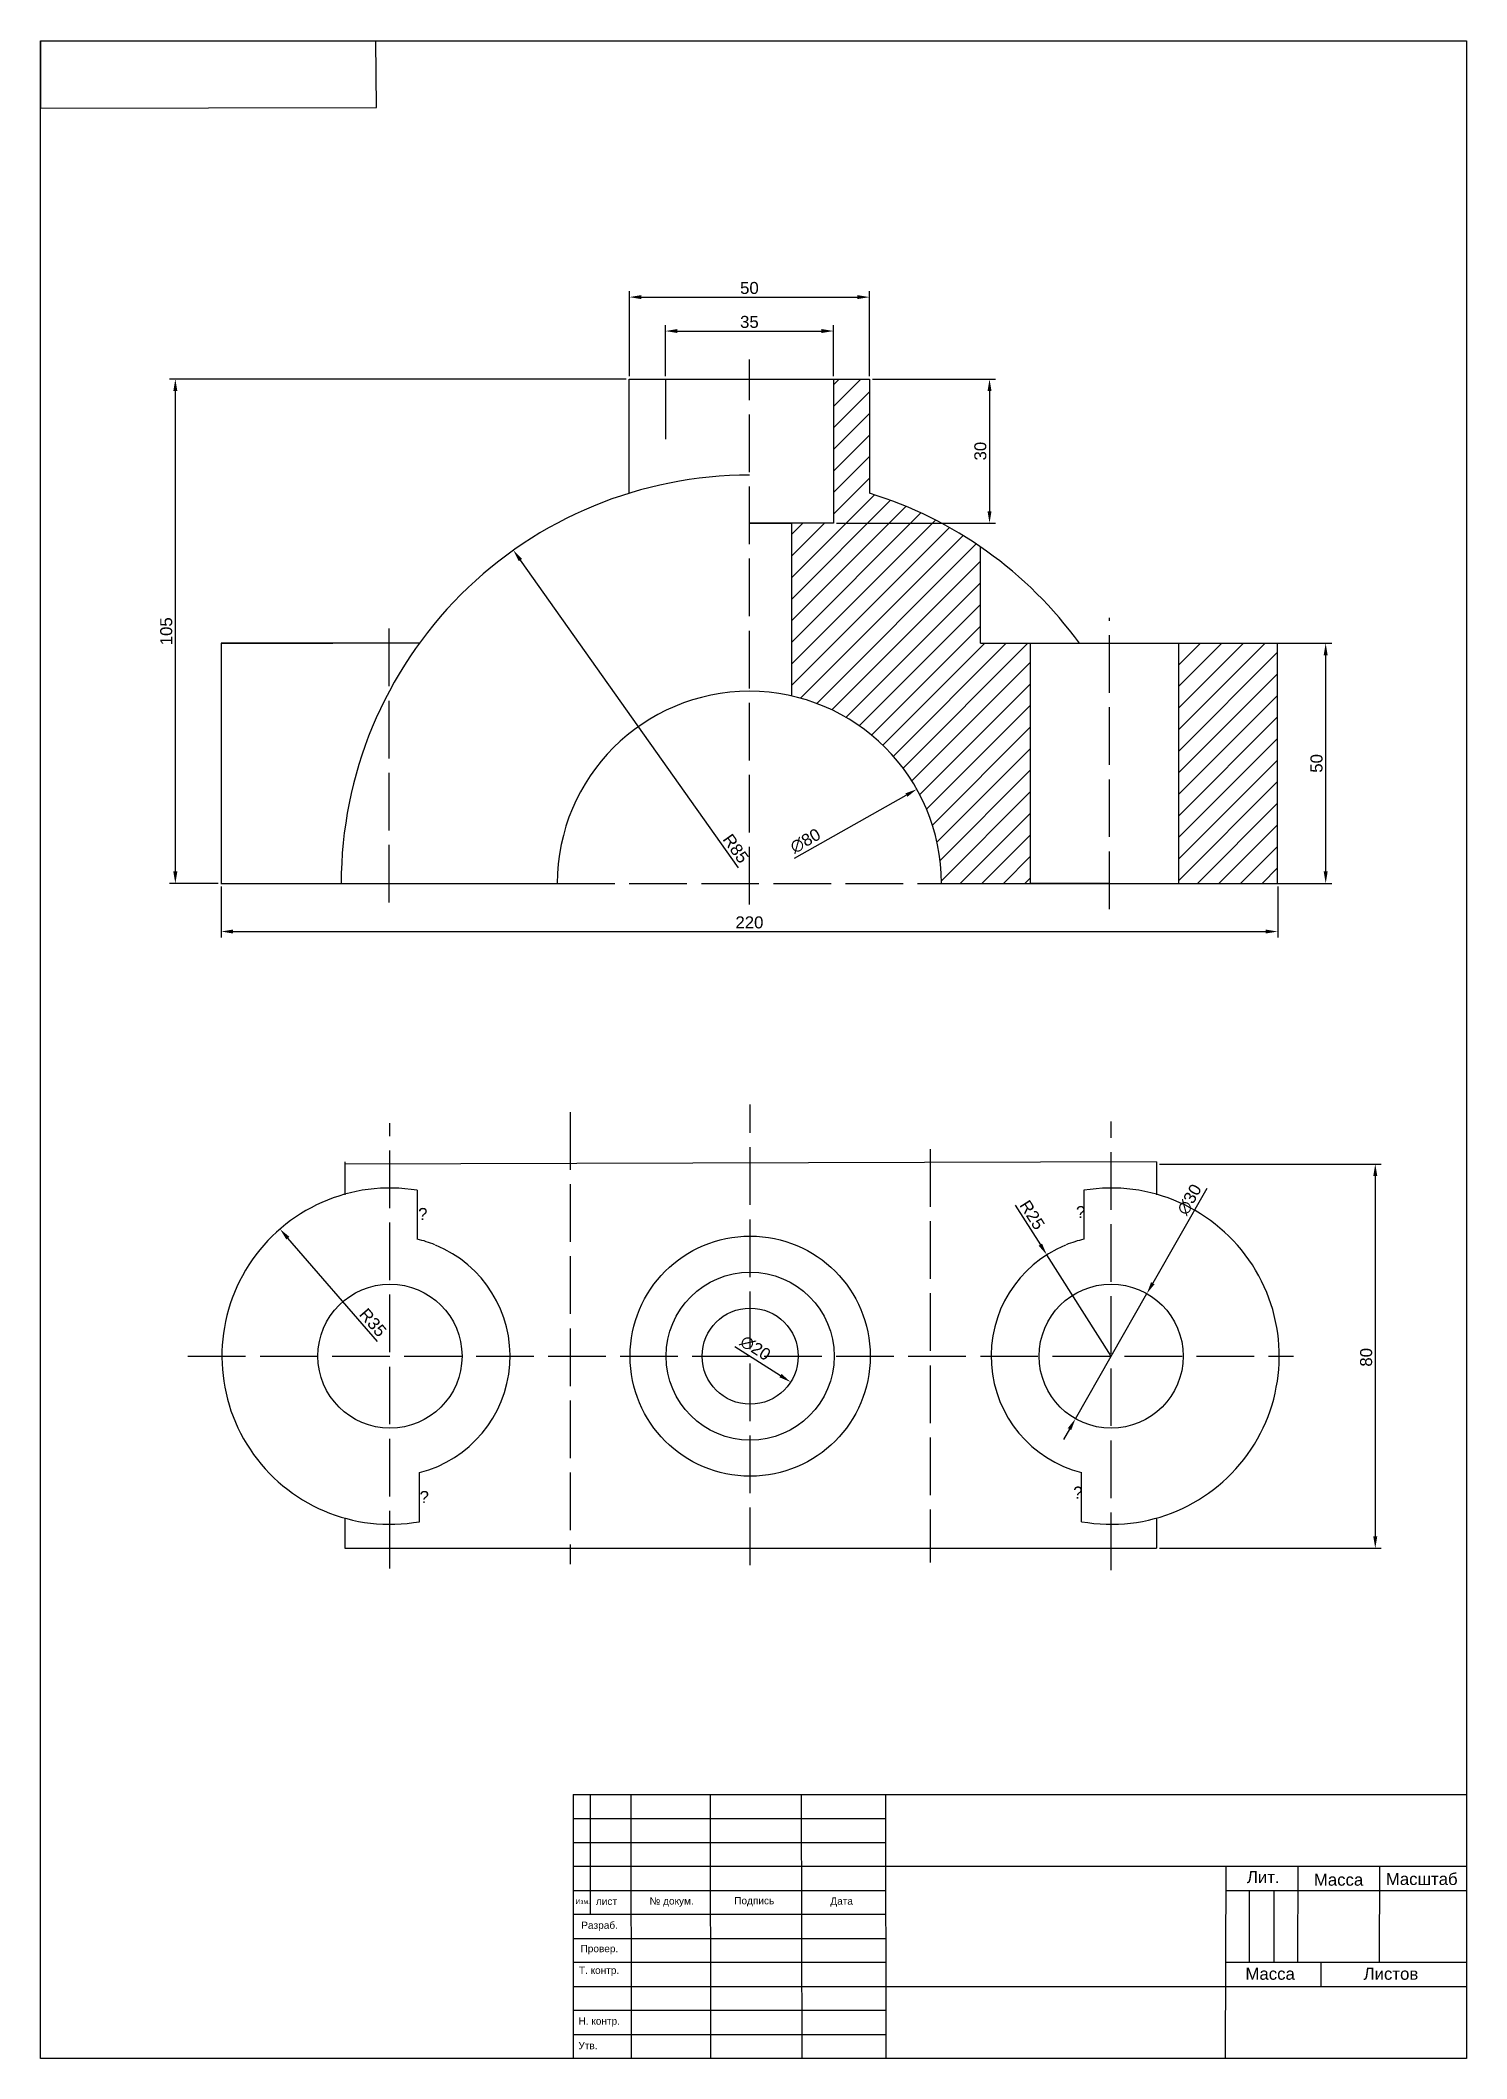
# Model space of a CAD drawing. Header units: millimetres. Extents: x 18307 to 36148, y 11017 to 22226.
# Drawn here: x 18306.7 to 18603.7, y 11016.7 to 11436.9 of the extents above; entities outside this region: 1.
import ezdxf

# ---------------------------------------------------------------- set-up
doc = ezdxf.new("R2010")
doc.units = ezdxf.units.MM
doc.linetypes.add('ACAD_ISO02W100', pattern=[15, 12, -3])
doc.layers.get('0').update_dxf_attribs({"linetype": 'ACAD_ISO02W100'})
doc.styles.add('ISO Proportional', font='isocp.shx')
doc.styles.get("Standard").update_dxf_attribs({"font": 'arial.ttf'})
doc.dimstyles.new('ISO-25', dxfattribs={"dimtxt": 2.5, "dimasz": 2.5, "dimexe": 1.25, "dimexo": 0.625, "dimtad": 1, "dimtxsty": 'Standard', "dimcen": 2.5, "dimadec": 0, "dimazin": 0, "dimtfac": 1, "dimtmove": 0, "dimatfit": 3, "dimfxl": 1, "dimarcsym": 0})
pattern_1 = [(45, (305.792, 100.459), (-2.24506403, 2.24506403), [])]

# ---------------------------------------------------------------- blocks, each defined once
blk = doc.blocks.new('*D1')
at = {"color": 0, "linetype": 'ByBlock', "lineweight": -2, "transparency": 16777216}
for p, q in [((18428.71, 11366.36), (18333.55, 11366.36)), ((18334.8, 11263.86), (18334.8, 11363.86)), ((18343.71, 11261.36), (18333.55, 11261.36))]:
    blk.add_line(p, q, dxfattribs=at)
at = {"color": 0, "linetype": 'ByBlock', "transparency": 16777216}
for points in [[(18334.38, 11363.86), (18335.22, 11363.86), (18334.8, 11366.36)], [(18334.38, 11263.86), (18335.22, 11263.86), (18334.8, 11261.36)]]:
    blk.add_solid(points, dxfattribs=at)
at = {"layer": 'Defpoints', "color": 0, "linetype": 'ByBlock', "transparency": 16777216}
for p in [(18334.8, 11366.36), (18429.34, 11366.36), (18344.34, 11261.36)]:
    blk.add_point(p, dxfattribs=at)
at = {"color": 0, "linetype": 'ByBlock', "transparency": 16777216, "insert": (18332.91, 11313.86), "char_height": 2.5, "attachment_point": 5, "rotation": 90}
blk.add_mtext('105', dxfattribs=at)
blk = doc.blocks.new('*D2')
at = {"color": 0, "linetype": 'ByBlock', "lineweight": -2, "transparency": 16777216}
for p, q in [((18479.96, 11366.36), (18505.59, 11366.36)), ((18504.34, 11363.86), (18504.34, 11338.86)), ((18472.46, 11336.36), (18505.59, 11336.36))]:
    blk.add_line(p, q, dxfattribs=at)
at = {"color": 0, "linetype": 'ByBlock', "transparency": 16777216}
for points in [[(18503.92, 11363.86), (18504.75, 11363.86), (18504.34, 11366.36)], [(18503.92, 11338.86), (18504.75, 11338.86), (18504.34, 11336.36)]]:
    blk.add_solid(points, dxfattribs=at)
at = {"layer": 'Defpoints', "color": 0, "linetype": 'ByBlock', "transparency": 16777216}
for p in [(18479.34, 11366.36), (18471.84, 11336.36), (18504.34, 11336.36)]:
    blk.add_point(p, dxfattribs=at)
at = {"color": 0, "linetype": 'ByBlock', "transparency": 16777216, "insert": (18502.44, 11351.36), "char_height": 2.5, "attachment_point": 5, "rotation": 90}
blk.add_mtext('30', dxfattribs=at)
blk = doc.blocks.new('*D3')
at = {"color": 0, "linetype": 'ByBlock', "lineweight": -2, "transparency": 16777216}
for p, q in [((18562.17, 11311.36), (18575.59, 11311.36)), ((18574.34, 11263.86), (18574.34, 11308.86)), ((18562.15, 11261.36), (18575.59, 11261.36))]:
    blk.add_line(p, q, dxfattribs=at)
at = {"color": 0, "linetype": 'ByBlock', "transparency": 16777216}
for points in [[(18573.92, 11308.86), (18574.75, 11308.86), (18574.34, 11311.36)], [(18573.92, 11263.86), (18574.75, 11263.86), (18574.34, 11261.36)]]:
    blk.add_solid(points, dxfattribs=at)
at = {"layer": 'Defpoints', "color": 0, "linetype": 'ByBlock', "transparency": 16777216}
for p in [(18561.55, 11311.36), (18574.34, 11311.36), (18561.52, 11261.36)]:
    blk.add_point(p, dxfattribs=at)
at = {"color": 0, "linetype": 'ByBlock', "transparency": 16777216, "insert": (18572.44, 11286.36), "char_height": 2.5, "attachment_point": 5, "rotation": 90}
blk.add_mtext('50', dxfattribs=at)
blk = doc.blocks.new('*D4')
at = {"color": 0, "linetype": 'ByBlock', "lineweight": -2, "transparency": 16777216}
blk.add_line((18463.7, 11266.64), (18487.01, 11279.76), dxfattribs=at)
at = {"color": 0, "linetype": 'ByBlock', "transparency": 16777216}
blk.add_solid([(18486.81, 11280.12), (18487.22, 11279.4), (18489.19, 11280.99)], dxfattribs=at)
at = {"layer": 'Defpoints', "color": 0, "linetype": 'ByBlock', "transparency": 16777216}
for p in [(18489.19, 11280.99), (18419.48, 11241.74)]:
    blk.add_point(p, dxfattribs=at)
at = {"color": 0, "linetype": 'ByBlock', "transparency": 16777216, "insert": (18466, 11270.23), "char_height": 2.5, "attachment_point": 5, "rotation": 29.3802}
blk.add_mtext('∅80', dxfattribs=at)
blk = doc.blocks.new('*D5')
at = {"color": 0, "linetype": 'ByBlock', "lineweight": -2, "transparency": 16777216}
for p, q in [((18344.34, 11260.74), (18344.34, 11250.11)), ((18564.34, 11260.74), (18564.34, 11250.11)), ((18346.84, 11251.36), (18561.84, 11251.36))]:
    blk.add_line(p, q, dxfattribs=at)
at = {"color": 0, "linetype": 'ByBlock', "transparency": 16777216}
for points in [[(18346.84, 11251.78), (18346.84, 11250.95), (18344.34, 11251.36)], [(18561.84, 11251.78), (18561.84, 11250.95), (18564.34, 11251.36)]]:
    blk.add_solid(points, dxfattribs=at)
at = {"layer": 'Defpoints', "color": 0, "linetype": 'ByBlock', "transparency": 16777216}
for p in [(18344.34, 11261.36), (18564.34, 11261.36), (18564.34, 11251.36)]:
    blk.add_point(p, dxfattribs=at)
at = {"color": 0, "linetype": 'ByBlock', "transparency": 16777216, "insert": (18454.34, 11253.25), "char_height": 2.5, "attachment_point": 5}
blk.add_mtext('220', dxfattribs=at)
blk = doc.blocks.new('*D6')
at = {"color": 0, "linetype": 'ByBlock', "lineweight": -2, "transparency": 16777216}
blk.add_line((18452.05, 11264.59), (18406.64, 11328.68), dxfattribs=at)
at = {"color": 0, "linetype": 'ByBlock', "transparency": 16777216}
blk.add_solid([(18406.98, 11328.92), (18406.3, 11328.44), (18405.19, 11330.72)], dxfattribs=at)
at = {"layer": 'Defpoints', "color": 0, "linetype": 'ByBlock', "transparency": 16777216}
for p in [(18405.19, 11330.72), (18454.34, 11261.36)]:
    blk.add_point(p, dxfattribs=at)
at = {"color": 0, "linetype": 'ByBlock', "transparency": 16777216, "insert": (18451.5, 11268.64), "char_height": 2.5, "attachment_point": 5, "rotation": 305.3196}
blk.add_mtext('R85', dxfattribs=at)
blk = doc.blocks.new('*D7')
at = {"color": 0, "linetype": 'ByBlock', "lineweight": -2, "transparency": 16777216}
for p, q in [((18429.34, 11366.99), (18429.34, 11384.67)), ((18431.84, 11383.42), (18476.84, 11383.42)), ((18479.34, 11366.99), (18479.34, 11384.67))]:
    blk.add_line(p, q, dxfattribs=at)
at = {"color": 0, "linetype": 'ByBlock', "transparency": 16777216}
for points in [[(18431.84, 11383.84), (18431.84, 11383.01), (18429.34, 11383.42)], [(18476.84, 11383.84), (18476.84, 11383.01), (18479.34, 11383.42)]]:
    blk.add_solid(points, dxfattribs=at)
at = {"layer": 'Defpoints', "color": 0, "linetype": 'ByBlock', "transparency": 16777216}
for p in [(18479.34, 11383.42), (18429.34, 11366.36), (18479.34, 11366.36)]:
    blk.add_point(p, dxfattribs=at)
at = {"color": 0, "linetype": 'ByBlock', "transparency": 16777216, "insert": (18454.34, 11385.31), "char_height": 2.5, "attachment_point": 5}
blk.add_mtext('50', dxfattribs=at)
blk = doc.blocks.new('*D8')
at = {"color": 0, "linetype": 'ByBlock', "lineweight": -2, "transparency": 16777216}
for p, q in [((18436.84, 11366.99), (18436.84, 11377.61)), ((18471.84, 11366.99), (18471.84, 11377.61)), ((18439.34, 11376.36), (18469.34, 11376.36))]:
    blk.add_line(p, q, dxfattribs=at)
at = {"color": 0, "linetype": 'ByBlock', "transparency": 16777216}
for points in [[(18439.34, 11376.78), (18439.34, 11375.95), (18436.84, 11376.36)], [(18469.34, 11376.78), (18469.34, 11375.95), (18471.84, 11376.36)]]:
    blk.add_solid(points, dxfattribs=at)
at = {"layer": 'Defpoints', "color": 0, "linetype": 'ByBlock', "transparency": 16777216}
for p in [(18471.84, 11376.36), (18436.84, 11366.36), (18471.84, 11366.36)]:
    blk.add_point(p, dxfattribs=at)
at = {"color": 0, "linetype": 'ByBlock', "transparency": 16777216, "insert": (18454.34, 11378.25), "char_height": 2.5, "attachment_point": 5}
blk.add_mtext('35', dxfattribs=at)
blk = doc.blocks.new('*D9')
at = {"color": 0, "linetype": 'ByBlock', "lineweight": -2, "transparency": 16777216}
for p, q in [((18509.69, 11194.41), (18514.92, 11186.18)), ((18529.67, 11162.97), (18516.26, 11184.07))]:
    blk.add_line(p, q, dxfattribs=at)
at = {"color": 0, "linetype": 'ByBlock', "transparency": 16777216}
blk.add_solid([(18515.27, 11186.41), (18514.57, 11185.96), (18516.26, 11184.07)], dxfattribs=at)
at = {"layer": 'Defpoints', "color": 0, "linetype": 'ByBlock', "transparency": 16777216}
for p in [(18516.26, 11184.07), (18529.67, 11162.97)]:
    blk.add_point(p, dxfattribs=at)
at = {"color": 0, "linetype": 'ByBlock', "transparency": 16777216, "insert": (18513.23, 11192.37), "char_height": 2.5, "attachment_point": 5, "rotation": 302.4327}
blk.add_mtext('R25', dxfattribs=at)
blk = doc.blocks.new('*D10')
at = {"color": 0, "linetype": 'ByBlock', "lineweight": -2, "transparency": 16777216}
for p, q in [((18549.58, 11197.85), (18538.34, 11178.17)), ((18522.23, 11149.95), (18537.1, 11176)), ((18520.99, 11147.78), (18519.75, 11145.6))]:
    blk.add_line(p, q, dxfattribs=at)
at = {"color": 0, "linetype": 'ByBlock', "transparency": 16777216}
for points in [[(18537.98, 11178.38), (18538.7, 11177.96), (18537.1, 11176)], [(18520.63, 11147.98), (18521.35, 11147.57), (18522.23, 11149.95)]]:
    blk.add_solid(points, dxfattribs=at)
at = {"layer": 'Defpoints', "color": 0, "linetype": 'ByBlock', "transparency": 16777216}
for p in [(18537.1, 11176), (18522.23, 11149.95)]:
    blk.add_point(p, dxfattribs=at)
at = {"color": 0, "linetype": 'ByBlock', "transparency": 16777216, "insert": (18545.97, 11195.57), "char_height": 2.5, "attachment_point": 5, "rotation": 60.2737}
blk.add_mtext('∅30', dxfattribs=at)
blk = doc.blocks.new('*D11')
at = {"color": 0, "linetype": 'ByBlock', "lineweight": -2, "transparency": 16777216}
blk.add_line((18376.89, 11165.99), (18358.23, 11187.54), dxfattribs=at)
at = {"color": 0, "linetype": 'ByBlock', "transparency": 16777216}
blk.add_solid([(18358.54, 11187.82), (18357.91, 11187.27), (18356.59, 11189.43)], dxfattribs=at)
at = {"layer": 'Defpoints', "color": 0, "linetype": 'ByBlock', "transparency": 16777216}
for p in [(18356.59, 11189.43), (18379.5, 11162.97)]:
    blk.add_point(p, dxfattribs=at)
at = {"color": 0, "linetype": 'ByBlock', "transparency": 16777216, "insert": (18375.95, 11169.97), "char_height": 2.5, "attachment_point": 5, "rotation": 310.8812}
blk.add_mtext('R35', dxfattribs=at)
blk = doc.blocks.new('*D12')
at = {"color": 0, "linetype": 'ByBlock', "lineweight": -2, "transparency": 16777216}
blk.add_line((18451.33, 11165), (18460.82, 11158.93), dxfattribs=at)
at = {"color": 0, "linetype": 'ByBlock', "transparency": 16777216}
blk.add_solid([(18461.04, 11159.28), (18460.59, 11158.58), (18462.92, 11157.58)], dxfattribs=at)
at = {"layer": 'Defpoints', "color": 0, "linetype": 'ByBlock', "transparency": 16777216}
for p in [(18446.07, 11168.36), (18462.92, 11157.58)]:
    blk.add_point(p, dxfattribs=at)
at = {"color": 0, "linetype": 'ByBlock', "transparency": 16777216, "insert": (18455.58, 11164.66), "char_height": 2.5, "attachment_point": 5, "rotation": 327.3933}
blk.add_mtext('∅20', dxfattribs=at)
blk = doc.blocks.new('*D13')
at = {"color": 0, "linetype": 'ByBlock', "lineweight": -2, "transparency": 16777216}
for p, q in [((18539.73, 11202.97), (18585.91, 11202.97)), ((18584.66, 11200.47), (18584.66, 11125.47)), ((18539.73, 11122.97), (18585.91, 11122.97))]:
    blk.add_line(p, q, dxfattribs=at)
at = {"color": 0, "linetype": 'ByBlock', "transparency": 16777216}
for points in [[(18584.25, 11200.47), (18585.08, 11200.47), (18584.66, 11202.97)], [(18584.25, 11125.47), (18585.08, 11125.47), (18584.66, 11122.97)]]:
    blk.add_solid(points, dxfattribs=at)
at = {"layer": 'Defpoints', "color": 0, "linetype": 'ByBlock', "transparency": 16777216}
for p in [(18539.1, 11202.97), (18539.1, 11122.97), (18584.66, 11122.97)]:
    blk.add_point(p, dxfattribs=at)
at = {"color": 0, "linetype": 'ByBlock', "transparency": 16777216, "insert": (18582.77, 11162.73), "char_height": 2.5, "attachment_point": 5, "rotation": 90}
blk.add_mtext('80', dxfattribs=at)

msp = doc.modelspace()

# ---------------------------------------------------------------- hatches: boundary and pattern name
at = {"linetype": 'ByBlock'}
h = msp.add_hatch(dxfattribs=at)
h.set_pattern_fill('ANSI31', color=256)
h.set_pattern_definition(pattern_1)
h.paths.add_polyline_path([(18512.885, 11311.363), (18502.443, 11311.363), (18502.443, 11331.438, 0.0759165), (18479.335, 11342.603), (18479.335, 11366.363), (18471.835, 11366.363), (18471.835, 11336.363), (18463.085, 11336.363), (18463.085, 11300.394, -0.3510004), (18494.335, 11261.363), (18512.885, 11261.363)])
h = msp.add_hatch(dxfattribs=at)
h.set_pattern_fill('ANSI31', color=256)
h.set_pattern_definition(pattern_1)
h.paths.add_polyline_path([(18564.335, 11311.363), (18543.705, 11311.363), (18543.705, 11261.363), (18564.335, 11261.363)])

# ---------------------------------------------------------------- linework, layer by layer
for p, q in [((36148.386, 22106.881), (36148.386, 22225.948)), ((18454.335, 11256.981), (18454.335, 11370.459)), ((18379.335, 11257.411), (18379.335, 11316.075)), ((18529.335, 11256.042), (18529.335, 11316.648)), ((18414.335, 11261.363), (18494.335, 11261.363)), ((18416.998, 11213.759), (18416.998, 11119.676)), ((18454.498, 11119.448), (18454.498, 11215.346)), ((18379.498, 11118.782), (18379.498, 11211.493)), ((18529.665, 11118.438), (18529.665, 11211.786)), ((18491.998, 11206.059), (18491.998, 11120.052)), ((18337.432, 11162.972), (18567.628, 11162.972))]:
    msp.add_line(p, q)
at = {"linetype": 'ByBlock', "ltscale": 0.5}
for p, q in [((18306.691, 11436.755), (18306.691, 11422.755)), ((18376.691, 11422.868), (18376.567, 11436.868)), ((18306.691, 11422.755), (18376.691, 11422.868)), ((18417.646, 11071.755), (18603.501, 11071.755)), ((18417.646, 11071.755), (18424.646, 11071.755)), ((18421.146, 11071.755), (18421.181, 11046.755)), ((18424.646, 11071.755), (18434.646, 11071.744)), ((18429.646, 11071.75), (18429.723, 11016.75)), ((18434.646, 11071.744), (18457.646, 11071.747)), ((18446.146, 11071.746), (18446.223, 11016.746)), ((18457.646, 11071.747), (18472.646, 11071.75)), ((18465.146, 11071.748), (18465.223, 11016.749)), ((18472.646, 11071.75), (18482.646, 11071.751)), ((18482.646, 11071.751), (18482.723, 11016.751)), ((18417.646, 11066.755), (18482.653, 11066.755)), ((18417.646, 11061.755), (18482.66, 11061.755)), ((18603.553, 11056.755), (18417.646, 11056.755)), ((18553.553, 11056.781), (18553.439, 11016.755)), ((18568.553, 11056.795), (18568.496, 11036.795)), ((18585.553, 11056.781), (18585.496, 11036.781)), ((18417.646, 11051.755), (18482.674, 11051.755)), ((18553.539, 11051.755), (18603.691, 11051.755)), ((18558.496, 11036.779), (18558.496, 11051.755)), ((18558.539, 11051.755), (18563.539, 11051.755)), ((18563.539, 11051.755), (18563.539, 11036.755)), ((18482.681, 11046.755), (18417.646, 11046.755)), ((18417.646, 11041.755), (18482.688, 11041.755)), ((18482.695, 11036.755), (18417.646, 11036.755)), ((18603.622, 11036.755), (18553.496, 11036.781)), ((18568.496, 11036.773), (18568.496, 11036.773)), ((18573.391, 11031.755), (18573.375, 11036.771)), ((18417.646, 11031.755), (18603.691, 11031.755)), ((18482.709, 11026.777), (18417.646, 11026.755)), ((18417.646, 11021.755), (18482.716, 11021.755))]:
    msp.add_line(p, q, dxfattribs=at)
at = {"linetype": 'ByBlock'}
for p, q in [((18306.691, 11016.755), (18306.691, 11436.755)), ((18306.691, 11436.755), (18603.691, 11436.755)), ((18603.691, 11436.755), (18603.691, 11016.755)), ((18429.335, 11366.363), (18479.335, 11366.363)), ((18429.335, 11342.627), (18429.335, 11366.363)), ((18429.335, 11366.363), (18436.835, 11366.363)), ((18454.335, 11366.363), (18471.835, 11366.363)), ((18471.835, 11366.363), (18471.835, 11336.363)), ((18479.335, 11366.363), (18479.335, 11342.599)), ((18471.835, 11336.363), (18454.335, 11336.363)), ((18454.335, 11336.363), (18463.085, 11336.363)), ((18463.085, 11336.363), (18463.085, 11300.396)), ((18502.443, 11311.363), (18502.443, 11331.28)), ((18385.597, 11311.363), (18344.335, 11311.363)), ((18344.335, 11311.363), (18344.335, 11261.363)), ((18344.335, 11311.363), (18367.609, 11311.363)), ((18502.443, 11311.363), (18564.339, 11311.363)), ((18512.885, 11261.363), (18512.885, 11311.3)), ((18523.074, 11311.363), (18523.074, 11311.363)), ((18543.705, 11311.363), (18543.705, 11261.363)), ((18564.335, 11261.363), (18564.335, 11311.363)), ((18603.691, 11293.359), (18603.691, 11016.755)), ((18344.295, 11261.363), (18379.335, 11261.363)), ((18379.335, 11261.363), (18414.335, 11261.363)), ((18494.335, 11261.363), (18529.335, 11261.363)), ((18529.335, 11261.363), (18512.885, 11261.363)), ((18529.335, 11261.363), (18564.31, 11261.363)), ((18539.103, 11203.443), (18370.06, 11202.972)), ((18370.06, 11203.443), (18370.06, 11196.572)), ((18370.06, 11202.972), (18370.06, 11202.972)), ((18539.103, 11203.443), (18539.103, 11196.572)), ((18539.103, 11202.972), (18539.103, 11202.972)), ((18385.186, 11197.507), (18385.186, 11187.317)), ((18523.978, 11197.507), (18523.978, 11187.317)), ((18379.498, 11162.972), (18379.498, 11162.972)), ((18529.665, 11162.972), (18529.665, 11162.972)), ((18385.667, 11128.52), (18385.667, 11138.745)), ((18523.497, 11128.52), (18523.497, 11138.745)), ((18370.06, 11129.269), (18370.06, 11122.972)), ((18539.103, 11129.269), (18539.103, 11122.972)), ((18370.06, 11122.972), (18539.103, 11122.972)), ((18417.646, 11071.755), (18417.646, 11016.755)), ((18603.691, 11016.755), (18306.691, 11016.755))]:
    msp.add_line(p, q, dxfattribs=at)
at = {"color": 250, "linetype": 'ByBlock', "true_color": 0x1e1e1e}
msp.add_line((18436.835, 11366.363), (18436.835, 11353.852), dxfattribs=at)
at = {"linetype": 'ByBlock'}
for centre, radius in [((18454.498, 11162.972), 25), ((18454.498, 11162.972), 17.5), ((18379.498, 11162.972), 15), ((18529.665, 11162.972), 15), ((18454.498, 11162.972), 10)]:
    msp.add_circle(centre, radius, dxfattribs=at)
for centre, radius, start, end in [((18454.335, 11261.363), 85, 89.96979, 179.98115), ((18454.335, 11261.363), 85, 36.03187, 72.90553), ((18454.335, 11261.363), 40, 0, 179.95584), ((18379.498, 11162.972), 35, 80.64837, 280.15056), ((18529.665, 11162.972), 35, 259.84944, 99.35163), ((18379.498, 11162.972), 25, 67.98594, 76.85064), ((18379.498, 11162.972), 25, 284.28408, 67.72999), ((18529.665, 11162.972), 25, 112.27001, 255.71592), ((18529.665, 11162.972), 25, 103.14936, 112.01406)]:
    msp.add_arc(centre, radius, start, end, dxfattribs=at)

# ---------------------------------------------------------------- texts
at = {"linetype": 'ByBlock', "char_height": 2.5, "attachment_point": 1}
for insert in [(18385.361, 11193.813), (18522.345, 11194.199), (18385.667, 11134.902), (18521.772, 11135.819)]:
    msp.add_mtext_dynamic_manual_height_columns('?', width=4.8096, gutter_width=12.5, heights=[0], dxfattribs=dict(at, insert=insert))
at = {"linetype": 'ByBlock', "ltscale": 0.5, "attachment_point": 1, "style": 'ISO Proportional'}
for s, width, insert, char_height in [('{\\fArial|b0|i0|c204|p0;Лит.}', 10.80823, (18557.931, 11055.79), 2.5), ('{\\fArial|b0|i0|c204|p0;Масса}', 14.89245, (18571.877, 11055.243), 2.5), ('{\\fArial|b0|i0|c204|p0;Масштаб}', 18.1382, (18586.869, 11055.392), 2.5), ('{\\fArial|b0|i0|c204|p0;Изм.}', 3.52832, (18418.137, 11049.92), 1), ('{\\fArial|b0|i0|c204|p0;лист}', 8.66025, (18422.378, 11050.241), 1.5), ('\\pi-4.5,l10.5,t10.5;{\\fArial|b0|i0|c204|p34;№ докум.}', 16.50626, (18427.543, 11050.326), 1.5), ('{\\fArial|b0|i0|c204|p0;Подпись}', 19.00708, (18451.178, 11050.38), 1.5), ('{\\fArial|b0|i0|c204|p0;Дата}', 8.10235, (18471.189, 11050.296), 1.5), ('{\\fArial|b0|i0|c204|p0;Разраб.}', 9.71097, (18419.322, 11045.269), 1.5), ('{\\fArial|b0|i0|c204|p0;Провер.}', 10.71942, (18419.175, 11040.403), 1.5), ('{\\fArial|b0|i0|c204|p0;Т. контр.}', 9.97242, (18418.839, 11035.886), 1.5), ('{\\fArial|b0|i0|c204|p0;Масса}', 16.88475, (18557.632, 11035.662), 2.5), ('{\\fArial|b0|i0|c204|p0;Листов}', 21.01878, (18582.237, 11035.662), 2.5), ('{\\fArial|b0|i0|c204|p0;Н. контр.}', 9.97242, (18418.764, 11025.32), 1.5), ('{\\fArial|b0|i0|c204|p0;Утв.}', 9.97242, (18418.727, 11020.205), 1.5)]:
    msp.add_mtext_dynamic_manual_height_columns(s, width=width, gutter_width=12.5, heights=[0], dxfattribs=dict(at, insert=insert, char_height=char_height))

# ---------------------------------------------------------------- dimensions: what is measured, and where the dimension line sits
at = {"linetype": 'ByBlock'}
for base, p1, p2, picture, middle in [((18479.335, 11383.422), (18429.335, 11366.363), (18479.335, 11366.363), '*D7', (18454.335, 11385.314)), ((18564.335, 11251.363), (18344.335, 11261.363), (18564.335, 11261.363), '*D5', (18454.335, 11253.255))]:
    dim = msp.add_linear_dim(base=base, p1=p1, p2=p2, dimstyle='ISO-25', dxfattribs=at)
    dim.commit()
    dim.dimension.update_dxf_attribs({"geometry": picture, "text_midpoint": middle})
dim = msp.add_linear_dim(base=(18471.835, 11376.363), p1=(18436.835, 11366.363), p2=(18471.835, 11366.363), dimstyle='ISO-25', dxfattribs=at)
dim.commit()
dim.dimension.update_dxf_attribs({"geometry": '*D8', "text_midpoint": (18454.335, 11376.363), "dimtype": 160})
for base, p1, p2, picture, middle in [((18334.801, 11366.363), (18344.335, 11261.363), (18429.335, 11366.363), '*D1', (18332.909, 11313.863)), ((18504.335, 11336.363), (18479.335, 11366.363), (18471.835, 11336.363), '*D2', (18502.443, 11351.363)), ((18574.335, 11311.363), (18561.521, 11261.363), (18561.546, 11311.363), '*D3', (18572.443, 11286.363))]:
    dim = msp.add_linear_dim(base=base, p1=p1, p2=p2, angle=90, dimstyle='ISO-25', dxfattribs=at)
    dim.commit()
    dim.dimension.update_dxf_attribs({"geometry": picture, "text_midpoint": middle})
for center, mpoint, picture, middle in [((18454.335, 11261.363), (18405.194, 11330.718), '*D6', (18449.956, 11267.544)), ((18379.498, 11162.972), (18356.591, 11189.435), '*D11', (18374.515, 11168.73))]:
    dim = msp.add_radius_dim(center=center, mpoint=mpoint, dimstyle='ISO-25', dxfattribs=at)
    dim.commit()
    dim.dimension.update_dxf_attribs({"geometry": picture, "text_midpoint": middle, "dimtype": 164})
for p1, p2, picture, middle in [((18419.48, 11241.739), (18489.191, 11280.987), '*D4', (18466.982, 11268.483)), ((18522.227, 11149.946), (18537.103, 11175.999), '*D10', (18547.712, 11194.578)), ((18446.074, 11168.361), (18462.922, 11157.584), '*D12', (18454.498, 11162.972))]:
    dim = msp.add_diameter_dim_2p(p1=p1, p2=p2, dimstyle='ISO-25', dxfattribs=at)
    dim.commit()
    dim.dimension.update_dxf_attribs({"geometry": picture, "text_midpoint": middle, "dimtype": 163})
dim = msp.add_linear_dim(base=(18584.664, 11122.972), p1=(18539.103, 11202.972), p2=(18539.103, 11122.972), angle=90, dimstyle='ISO-25', dxfattribs=at)
dim.commit()
dim.dimension.update_dxf_attribs({"geometry": '*D13', "text_midpoint": (18584.664, 11162.728), "dimtype": 160})
dim = msp.add_radius_dim(center=(18529.665, 11162.972), mpoint=(18516.257, 11184.073), dimstyle='ISO-25', dxfattribs=at)
dim.commit()
dim.dimension.update_dxf_attribs({"geometry": '*D9', "text_midpoint": (18513.228, 11192.369)})

doc.saveas('drawing.dxf')
